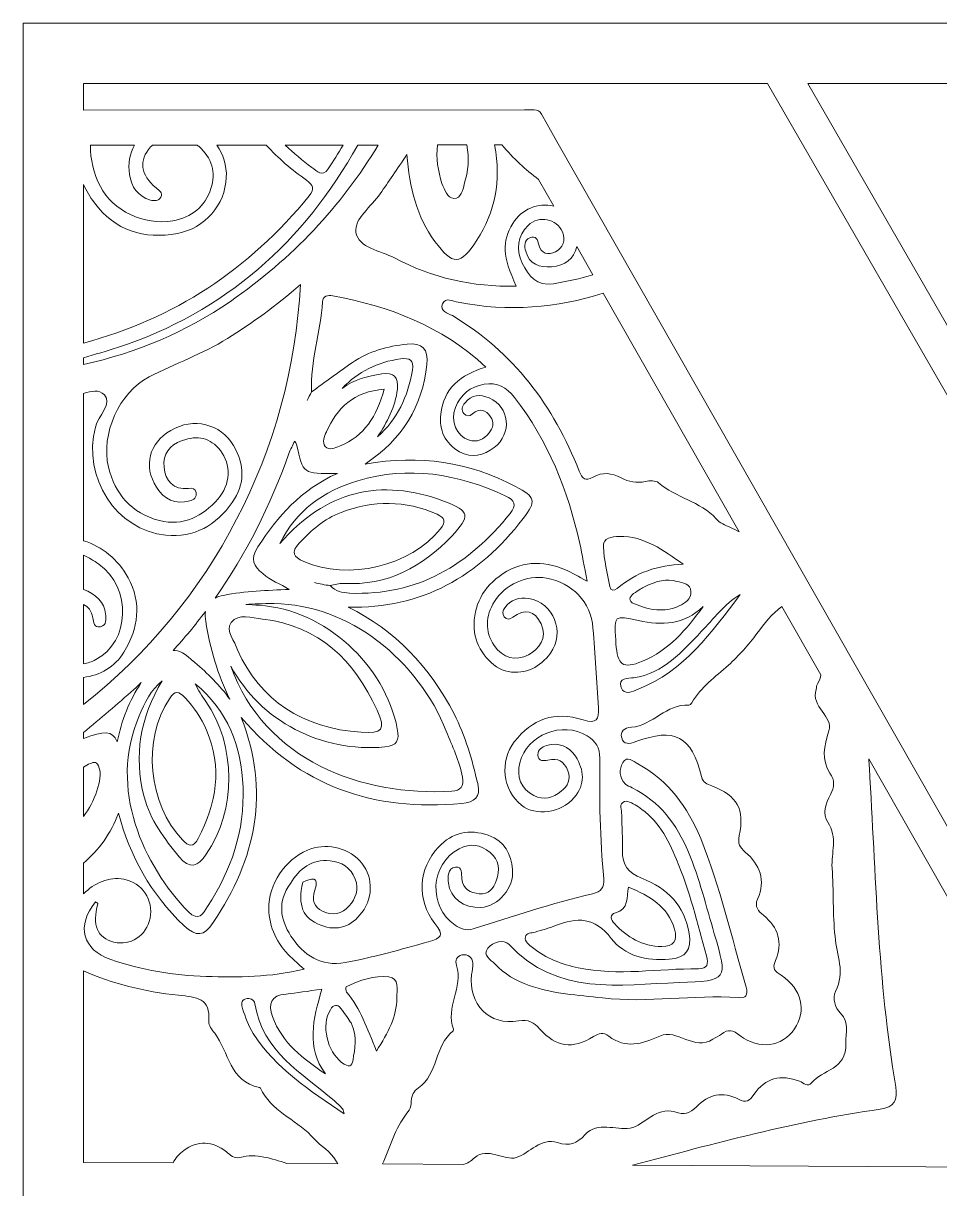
# Model space of a CAD drawing. Extents: x 13 to 5563, y -794 to -206.
# Drawn here: x 2300.8 to 2523.2, y -488.4 to -205.7 of the extents above; entities that cross this region are included whole.
import ezdxf

# ---------------------------------------------------------------- set-up
doc = ezdxf.new("R2010")
doc.units = 0
doc.header["$MEASUREMENT"] = 0
doc.layers.add('Layer 1', color=7, linetype='Continuous')

msp = doc.modelspace()

# ---------------------------------------------------------------- linework, layer by layer
at = {"layer": 'Layer 1', "lineweight": 0}
msp.add_lwpolyline([(2300.75, -205.68), (2300.75, -794.32), (3275.25, -794.32), (3275.25, -205.68), (2300.75, -205.68)], dxfattribs=at)
for points, knots in [([(2739.53, -779.7), (2739.53, -779.7), (2737.33, -775.9), (2737.33, -775.9), (2737.33, -775.9), (2590.67, -523.04), (2590.67, -523.04), (2590.64, -522.99), (2590.61, -522.95), (2590.59, -522.91), (2590.59, -522.91), (2588.86, -520.35), (2588.86, -520.35), (2588.47, -519.77), (2587.84, -519.41), (2587.15, -519.36), (2587.15, -519.36), (2585.17, -519.23), (2585.17, -519.23), (2585.13, -519.23), (2585.08, -519.22), (2585.03, -519.22), (2585.03, -519.22), (2578.11, -519.19), (2578.11, -519.19), (2578.11, -519.19), (2315.37, -518.03), (2315.37, -518.03), (2315.37, -518.03), (2315.37, -490.5), (2315.37, -490.5), (2315.37, -490.5), (2573.64, -491.89), (2573.64, -491.89), (2573.64, -491.89), (2573.66, -491.89), (2573.66, -491.89), (2574.37, -491.89), (2575.03, -491.51), (2575.39, -490.9), (2575.75, -490.28), (2575.75, -489.51), (2575.4, -488.89), (2575.4, -488.89), (2430.29, -234.37), (2430.29, -234.37), (2430.29, -234.37), (2427.89, -230.18), (2427.89, -230.18), (2427.89, -230.18), (2426.55, -227.71), (2426.55, -227.71), (2426.2, -227.06), (2425.52, -226.66), (2424.79, -226.66), (2424.79, -226.66), (2424.79, -226.66), (2424.79, -226.66), (2424.79, -226.66), (2422.43, -226.66), (2422.43, -226.66), (2422.43, -226.66), (2315.37, -226.77), (2315.37, -226.77), (2315.37, -226.77), (2315.37, -220.3), (2315.37, -220.3), (2315.37, -220.3), (2481.4, -220.3), (2481.4, -220.3), (2481.4, -220.3), (2607.76, -439.3), (2607.76, -439.3), (2607.77, -439.3), (2607.77, -439.3), (2607.77, -439.3), (2608.13, -439.92), (2608.79, -440.3), (2609.5, -440.3), (2610.22, -440.3), (2610.88, -439.92), (2611.24, -439.3), (2611.24, -439.3), (2737.77, -220.3), (2737.77, -220.3), (2737.77, -220.3), (2785.49, -220.3), (2785.49, -220.3), (2785.49, -220.3), (2622.19, -511.23), (2622.19, -511.23), (2622.19, -511.23), (2619.48, -515.91), (2619.48, -515.91), (2619.48, -515.91), (2617.84, -518.59), (2617.84, -518.59), (2617.41, -519.29), (2617.4, -520.18), (2617.81, -520.89), (2617.81, -520.89), (2619.14, -523.17), (2619.14, -523.17), (2619.14, -523.17), (2768.38, -779.7), (2768.38, -779.7), (2768.38, -779.7), (2739.53, -779.7), (2739.53, -779.7)], [0, 0, 0, 0, 1, 1, 1, 2, 2, 2, 3, 3, 3, 4, 4, 4, 5, 5, 5, 6, 6, 6, 7, 7, 7, 8, 8, 8, 9, 9, 9, 10, 10, 10, 11, 11, 11, 12, 12, 12, 13, 13, 13, 14, 14, 14, 15, 15, 15, 16, 16, 16, 17, 17, 17, 18, 18, 18, 19, 19, 19, 20, 20, 20, 21, 21, 21, 22, 22, 22, 23, 23, 23, 24, 24, 24, 25, 25, 25, 26, 26, 26, 27, 27, 27, 28, 28, 28, 29, 29, 29, 30, 30, 30, 31, 31, 31, 32, 32, 32, 33, 33, 33, 34, 34, 34, 35, 35, 35, 36, 36, 36, 36]), ([(2530.51, -220.3), (2533.83, -222.51), (2537.38, -224.42), (2541.27, -225.92), (2544.95, -227.34), (2543.9, -229.28), (2542.15, -231.56), (2536.68, -238.68), (2532.93, -246.65), (2531.01, -255.42), (2529.15, -263.95), (2527.64, -272.55), (2526.27, -281.17), (2526.27, -281.17), (2491.15, -220.3), (2491.15, -220.3), (2491.15, -220.3), (2530.51, -220.3), (2530.51, -220.3)], [0, 0, 0, 0, 1, 1, 1, 2, 2, 2, 3, 3, 3, 4, 4, 4, 5, 5, 5, 6, 6, 6, 6]), ([(2351.01, -273.14), (2340.2, -280.63), (2328.23, -285.64), (2315.37, -288.45), (2315.37, -288.45), (2315.37, -286.82), (2315.37, -286.82), (2318.27, -286), (2320.95, -285.23), (2323.59, -284.37), (2349.94, -275.74), (2368.89, -258.6), (2381.93, -235.22), (2381.93, -235.22), (2386.88, -235.21), (2386.88, -235.21), (2378.01, -250.05), (2366.03, -262.74), (2351.01, -273.14)], [0, 0, 0, 0, 1, 1, 1, 2, 2, 2, 3, 3, 3, 4, 4, 4, 5, 5, 5, 6, 6, 6, 6]), ([(2359.74, -235.24), (2362.64, -238.4), (2365.88, -241.26), (2369.51, -243.76), (2371.17, -244.91), (2371.49, -245.89), (2370.14, -247.55), (2355.57, -265.45), (2337.36, -277.43), (2315.37, -283.26), (2315.37, -283.26), (2315.37, -244.75), (2315.37, -244.75), (2316.07, -246.28), (2316.95, -247.79), (2318.03, -249.26), (2322.99, -256), (2330.07, -258.17), (2338.16, -256.66), (2344.89, -255.41), (2349.73, -249.68), (2350.03, -243.11), (2350.16, -240.17), (2349.32, -237.45), (2347.73, -235.25), (2347.73, -235.25), (2359.74, -235.24), (2359.74, -235.24)], [0, 0, 0, 0, 1, 1, 1, 2, 2, 2, 3, 3, 3, 4, 4, 4, 5, 5, 5, 6, 6, 6, 7, 7, 7, 8, 8, 8, 9, 9, 9, 9]), ([(2326.55, -242.36), (2327.03, -245.34), (2328.47, -247.71), (2331.62, -248.55), (2332.53, -248.8), (2333.6, -248.87), (2334.11, -247.85), (2334.69, -246.72), (2333.73, -246.25), (2332.99, -245.63), (2329.14, -242.36), (2328.72, -238.99), (2331.66, -235.68), (2331.79, -235.53), (2331.93, -235.4), (2332.08, -235.27), (2332.08, -235.27), (2342.98, -235.26), (2342.98, -235.26), (2343.09, -235.35), (2343.21, -235.43), (2343.32, -235.52), (2346.52, -238.29), (2347.56, -241.88), (2346.3, -245.77), (2344.88, -250.13), (2341.59, -252.83), (2337.04, -253.6), (2330.03, -254.79), (2322.48, -251.12), (2319.45, -245.26), (2317.81, -242.08), (2317.03, -238.62), (2317.04, -235.28), (2317.04, -235.28), (2327.78, -235.27), (2327.78, -235.27), (2326.62, -237.28), (2326.12, -239.72), (2326.55, -242.36)], [0, 0, 0, 0, 1, 1, 1, 2, 2, 2, 3, 3, 3, 4, 4, 4, 5, 5, 5, 6, 6, 6, 7, 7, 7, 8, 8, 8, 9, 9, 9, 10, 10, 10, 11, 11, 11, 12, 12, 12, 13, 13, 13, 13]), ([(2374.75, -241), (2373.38, -243.09), (2371.99, -241.51), (2370.79, -240.64), (2368.49, -238.95), (2366.33, -237.15), (2364.33, -235.24), (2364.33, -235.24), (2378.37, -235.22), (2378.37, -235.22), (2377.22, -237.18), (2376.01, -239.1), (2374.75, -241)], [0, 0, 0, 0, 1, 1, 1, 2, 2, 2, 3, 3, 3, 4, 4, 4, 4]), ([(2393.87, -237.51), (2394.52, -245.67), (2396.22, -252.57), (2400.65, -258.6), (2404.94, -264.44), (2406.92, -264.49), (2410.84, -258.31), (2415.21, -251.42), (2416.88, -244.07), (2415.12, -235.19), (2415.12, -235.19), (2416.93, -235.18), (2416.93, -235.18), (2419.74, -238.48), (2422.68, -241.23), (2425.81, -243.57), (2425.81, -243.57), (2429.5, -250.05), (2429.5, -250.05), (2425.72, -249.11), (2421.63, -250.78), (2419.59, -254.23), (2416.9, -258.77), (2417.03, -262.17), (2420.41, -269.46), (2409.77, -269.71), (2399.98, -267.43), (2390.86, -262.61), (2387.5, -260.84), (2382.09, -260.22), (2381.5, -256.37), (2381, -253.06), (2385.26, -250.15), (2387.38, -247.05), (2389.39, -244.13), (2391.37, -241.19), (2393.87, -237.51)], [0, 0, 0, 0, 1, 1, 1, 2, 2, 2, 3, 3, 3, 4, 4, 4, 5, 5, 5, 6, 6, 6, 7, 7, 7, 8, 8, 8, 9, 9, 9, 10, 10, 10, 11, 11, 11, 12, 12, 12, 12]), ([(2408.4, -235.19), (2409.07, -238.34), (2408.75, -241.54), (2407.8, -244.71), (2407.38, -246.14), (2407.07, -248.26), (2405.25, -248.17), (2403.66, -248.1), (2403.09, -246.12), (2402.33, -244.53), (2401.48, -241.51), (2400.82, -238.39), (2401.32, -235.2), (2401.32, -235.2), (2408.4, -235.19), (2408.4, -235.19)], [0, 0, 0, 0, 1, 1, 1, 2, 2, 2, 3, 3, 3, 4, 4, 4, 5, 5, 5, 5]), ([(2429.43, -268.86), (2425.39, -269.47), (2423.38, -267.08), (2421.87, -263.84), (2420.31, -260.46), (2420.62, -257.32), (2423.3, -254.72), (2425.94, -252.16), (2430.24, -253.08), (2431.6, -256.3), (2432.49, -258.41), (2431.77, -260.15), (2429.9, -261.1), (2428.17, -261.98), (2426.4, -261.67), (2425.87, -259.39), (2425.58, -258.13), (2425.16, -257.15), (2423.74, -257.72), (2422.24, -258.32), (2422.38, -259.81), (2422.7, -261), (2423.57, -264.15), (2426.05, -264.99), (2428.96, -264.77), (2432.23, -264.52), (2434.47, -262.83), (2435.08, -259.83), (2435.08, -259.83), (2439, -266.71), (2439, -266.71), (2435.91, -267.63), (2432.73, -268.36), (2429.43, -268.86)], [0, 0, 0, 0, 1, 1, 1, 2, 2, 2, 3, 3, 3, 4, 4, 4, 5, 5, 5, 6, 6, 6, 7, 7, 7, 8, 8, 8, 9, 9, 9, 10, 10, 10, 11, 11, 11, 11]), ([(2315.37, -364.39), (2319.27, -363.96), (2323.04, -361.77), (2325.19, -358.25), (2328.73, -352.48), (2329.52, -346.25), (2326.21, -340.26), (2323.66, -335.64), (2319.94, -332.67), (2315.37, -331.22), (2315.37, -331.22), (2315.37, -295.5), (2315.37, -295.5), (2317.29, -294.89), (2319.1, -294.51), (2320.43, -295.79), (2322.5, -297.81), (2318.97, -300.92), (2318.24, -303.66), (2315.04, -315.76), (2323.27, -328.71), (2335.38, -329.89), (2342.22, -330.55), (2347.59, -327.43), (2351.49, -321.92), (2354.63, -317.47), (2354.5, -312.78), (2351.78, -308.13), (2348.66, -302.82), (2342.02, -301.23), (2336.55, -304.46), (2331.23, -307.59), (2329.84, -313.03), (2333.07, -318.22), (2334.95, -321.25), (2337.68, -322.41), (2341.15, -321.58), (2342.11, -321.35), (2342.88, -320.58), (2342.73, -319.51), (2342.59, -318.59), (2341.71, -318.44), (2340.88, -318.52), (2337.07, -318.91), (2335.28, -316.8), (2334.92, -313.37), (2334.59, -310.15), (2336.18, -308.08), (2339.29, -306.94), (2343.02, -305.57), (2346.14, -306.22), (2348.59, -309.3), (2351.25, -312.64), (2351.08, -317.66), (2348.03, -321.06), (2344.26, -325.27), (2339.68, -327.84), (2333.79, -326.32), (2327.02, -324.58), (2322.98, -319.92), (2321.42, -313.34), (2319.52, -305.34), (2324, -295.3), (2331.28, -291.48), (2337.53, -288.19), (2344.31, -285.95), (2350.35, -282.14), (2356.31, -278.37), (2362.05, -274.29), (2368.02, -269.07), (2365.95, -309.37), (2346.36, -346.67), (2315.37, -370.96), (2315.37, -370.96), (2315.37, -364.39), (2315.37, -364.39)], [0, 0, 0, 0, 1, 1, 1, 2, 2, 2, 3, 3, 3, 4, 4, 4, 5, 5, 5, 6, 6, 6, 7, 7, 7, 8, 8, 8, 9, 9, 9, 10, 10, 10, 11, 11, 11, 12, 12, 12, 13, 13, 13, 14, 14, 14, 15, 15, 15, 16, 16, 16, 17, 17, 17, 18, 18, 18, 19, 19, 19, 20, 20, 20, 21, 21, 21, 22, 22, 22, 23, 23, 23, 24, 24, 24, 25, 25, 25, 25]), ([(2472.38, -328.02), (2471.04, -327.45), (2469.89, -326.99), (2468.9, -325.88), (2465.11, -321.64), (2459.13, -320.84), (2454.94, -317.15), (2454.28, -316.57), (2452.77, -316.61), (2451.76, -316.84), (2449.62, -317.33), (2447.74, -316.96), (2445.85, -315.95), (2443.64, -314.79), (2441.29, -314.51), (2439.05, -315.77), (2437.12, -316.86), (2436.46, -316.25), (2435.69, -314.31), (2429.43, -298.51), (2419.76, -285.44), (2404.91, -276.61), (2403.84, -275.96), (2401.7, -275.54), (2402.49, -273.73), (2403.23, -272.04), (2405.05, -273.13), (2406.32, -273.38), (2418.54, -275.73), (2430.25, -274.78), (2441.53, -271.15), (2441.53, -271.15), (2474.55, -329.06), (2474.55, -329.06), (2473.84, -328.69), (2473.12, -328.33), (2472.38, -328.02)], [0, 0, 0, 0, 1, 1, 1, 2, 2, 2, 3, 3, 3, 4, 4, 4, 5, 5, 5, 6, 6, 6, 7, 7, 7, 8, 8, 8, 9, 9, 9, 10, 10, 10, 11, 11, 11, 12, 12, 12, 12]), ([(2323.85, -397.36), (2326.65, -407.75), (2331.65, -416.99), (2339.79, -424.64), (2342.7, -427.37), (2344.61, -427.26), (2346.87, -423.89), (2357.25, -408.45), (2360.72, -392.12), (2353.66, -374.09), (2367.83, -390.87), (2385.88, -397.02), (2407.17, -394.95), (2410.32, -394.64), (2411.82, -393.5), (2411.05, -390.17), (2409.69, -384.34), (2408.07, -378.61), (2405.31, -373.26), (2399.38, -361.75), (2390.97, -352.94), (2379.61, -347.34), (2397.41, -347.78), (2411.28, -339.95), (2422.09, -325.85), (2425.38, -321.55), (2425.06, -320.6), (2420.23, -318.06), (2409, -312.14), (2397.12, -310.28), (2383.7, -312.64), (2392.9, -306.51), (2397.57, -298.57), (2398.71, -288.48), (2399.14, -284.73), (2397.55, -283.08), (2393.91, -283.51), (2389.19, -284.06), (2384.62, -285.23), (2380.64, -287.97), (2377.29, -290.27), (2374.03, -292.72), (2370.74, -295.1), (2370.31, -295.79), (2369.97, -296.51), (2369.65, -297.23), (2369.97, -296.51), (2370.31, -295.79), (2370.74, -295.1), (2370.36, -287.66), (2373.01, -280.58), (2373.35, -273.22), (2373.42, -271.79), (2374.68, -271.61), (2375.87, -271.82), (2389.53, -274.31), (2402.16, -279), (2413.06, -289.11), (2406.77, -290.9), (2402.76, -294.3), (2402.08, -300.5), (2401.64, -304.43), (2403.08, -307.64), (2406.66, -309.62), (2409.66, -311.27), (2412.52, -310.55), (2415.05, -308.61), (2419.48, -305.21), (2418.81, -298.72), (2413.87, -296.58), (2411.64, -295.61), (2409.55, -295.77), (2407.92, -297.81), (2407.3, -298.59), (2406.94, -299.49), (2407.7, -300.37), (2408.32, -301.09), (2409.08, -301.07), (2409.78, -300.46), (2411.52, -298.92), (2412.98, -299.54), (2414.17, -301.13), (2415.17, -302.47), (2414.77, -303.87), (2413.82, -305.05), (2412.55, -306.65), (2410.93, -307.46), (2408.84, -306.78), (2405.91, -305.83), (2404.36, -302.21), (2405.63, -298.93), (2406.85, -295.75), (2409.23, -293.86), (2412.62, -293.25), (2415.79, -292.69), (2418.06, -294.01), (2419.96, -296.45), (2428.19, -306.97), (2432.96, -319.02), (2435.83, -331.92), (2436.44, -334.67), (2436.91, -337.45), (2437.59, -341.01), (2435.49, -339.91), (2433.97, -338.98), (2432.36, -338.29), (2426.73, -335.89), (2421.21, -336.16), (2416.27, -339.87), (2411.82, -343.21), (2409.64, -347.81), (2410.31, -353.48), (2410.81, -357.75), (2414.62, -362.32), (2418.45, -362.98), (2422.74, -363.73), (2426.2, -361.9), (2428.71, -358.5), (2432.39, -353.49), (2429.46, -346.24), (2423.44, -345.25), (2421.08, -344.86), (2419.06, -345.48), (2417.64, -347.51), (2417.18, -348.17), (2416.91, -348.95), (2417.49, -349.68), (2418.1, -350.48), (2418.87, -350.29), (2419.55, -349.79), (2422.51, -347.59), (2424.94, -348.15), (2426.45, -351.41), (2428.05, -354.86), (2425.99, -357.5), (2423.35, -358.91), (2420.33, -360.53), (2417.1, -359.71), (2415.05, -356.68), (2412.69, -353.18), (2412.98, -349.51), (2415.11, -345.99), (2417.6, -341.88), (2423.06, -339.47), (2427.74, -340.3), (2434.02, -341.41), (2438.48, -346.05), (2439.03, -352.42), (2439.59, -358.85), (2439.9, -365.3), (2440.34, -371.74), (2440.53, -374.53), (2440.03, -375.74), (2436.66, -374.7), (2429.59, -372.51), (2424.3, -374.42), (2419.93, -380.05), (2416.31, -384.7), (2417.11, -391.74), (2421.65, -395.37), (2425.16, -398.17), (2431.27, -397.34), (2434.47, -393.55), (2437.19, -390.32), (2436.98, -386.87), (2434.76, -383.53), (2433.12, -381.07), (2430.74, -380.04), (2427.77, -380.92), (2426.67, -381.25), (2425.65, -381.89), (2425.68, -383.17), (2425.72, -384.81), (2427.01, -384.7), (2428.11, -384.45), (2430.51, -383.9), (2432.08, -384.73), (2432.93, -387.03), (2433.71, -389.14), (2432.91, -390.77), (2431.3, -392.02), (2429.33, -393.55), (2427.09, -394.32), (2424.7, -393.05), (2421.47, -391.35), (2420.43, -388.57), (2421.28, -385.09), (2422.94, -378.3), (2431.68, -374.86), (2437.64, -378.59), (2439.67, -379.86), (2440.71, -381.46), (2440.68, -383.99), (2440.59, -393.75), (2440.7, -403.52), (2441.63, -413.25), (2441.83, -415.41), (2440.99, -416.43), (2438.95, -416.9), (2429.12, -419.14), (2419.58, -422.38), (2409.96, -425.39), (2408.29, -425.91), (2406.91, -425.44), (2405.54, -424.49), (2398.93, -419.94), (2399.49, -409.69), (2406.57, -405.96), (2409.25, -404.55), (2411.77, -404.99), (2414.06, -406.84), (2416.37, -408.71), (2416.4, -411.17), (2415.55, -413.72), (2414.91, -415.65), (2413.73, -417.14), (2411.44, -416.89), (2409.27, -416.66), (2407.44, -415.81), (2407.19, -413.27), (2407.07, -412.06), (2407.41, -410.2), (2405.66, -410.45), (2403.7, -410.71), (2403.82, -412.79), (2403.95, -414.31), (2404.24, -417.9), (2407.77, -420.46), (2411.82, -420.2), (2416.08, -419.92), (2419.94, -415.44), (2419.5, -411.02), (2419.12, -407.22), (2417.64, -404.07), (2413.62, -402.7), (2408.97, -401.11), (2404.89, -401.97), (2401.53, -405.55), (2396.65, -410.76), (2396.13, -418.39), (2400.66, -424.1), (2403.01, -427.05), (2402.18, -427.67), (2399.06, -428.54), (2392.38, -430.4), (2385.72, -432.33), (2378.9, -433.57), (2373.01, -434.64), (2368.76, -431.8), (2365.72, -427.16), (2363.06, -423.08), (2362.43, -418.68), (2365.59, -414.4), (2367.78, -410.78), (2370.75, -408.39), (2375.2, -408.86), (2377.99, -409.16), (2380.23, -410.48), (2381.32, -413.33), (2382.29, -415.89), (2381.43, -418.05), (2379.82, -419.85), (2378.11, -421.77), (2375.85, -422.36), (2373.4, -421.11), (2371.24, -420.01), (2370.73, -418.43), (2371.51, -416.03), (2372.67, -412.48), (2370.66, -413.09), (2368.58, -414.1), (2367.32, -419.78), (2368.51, -422.78), (2372.97, -424.52), (2377.04, -426.11), (2380.44, -424.81), (2382.95, -421.43), (2385.91, -417.45), (2385.58, -412.17), (2382.38, -408.84), (2379.2, -405.54), (2374.02, -404.51), (2369.73, -406.32), (2364.24, -408.63), (2360.23, -414.67), (2360.34, -420.47), (2360.43, -425.13), (2362.35, -428.98), (2365.64, -432.2), (2366.52, -433.06), (2367.47, -433.86), (2368.9, -435.16), (2360.7, -437.21), (2352.89, -437.14), (2345.13, -436.94), (2337.24, -436.73), (2329.47, -435.41), (2321.96, -432.82), (2315.1, -430.45), (2313.57, -424.67), (2318.27, -418.87), (2318.48, -419.01), (2318.9, -419.22), (2318.88, -419.29), (2317.41, -424.55), (2318.65, -427.56), (2322.76, -428.61), (2326.76, -429.64), (2330.63, -427.07), (2331.52, -422.82), (2332.44, -418.4), (2329.58, -414.17), (2325.13, -413.36), (2321.6, -412.72), (2317.93, -414.21), (2315.37, -416.94), (2315.37, -416.94), (2315.37, -409.43), (2315.37, -409.43), (2319.15, -406.21), (2322.02, -402.22), (2323.85, -397.36)], [0, 0, 0, 0, 1, 1, 1, 2, 2, 2, 3, 3, 3, 4, 4, 4, 5, 5, 5, 6, 6, 6, 7, 7, 7, 8, 8, 8, 9, 9, 9, 10, 10, 10, 11, 11, 11, 12, 12, 12, 13, 13, 13, 14, 14, 14, 15, 15, 15, 16, 16, 16, 17, 17, 17, 18, 18, 18, 19, 19, 19, 20, 20, 20, 21, 21, 21, 22, 22, 22, 23, 23, 23, 24, 24, 24, 25, 25, 25, 26, 26, 26, 27, 27, 27, 28, 28, 28, 29, 29, 29, 30, 30, 30, 31, 31, 31, 32, 32, 32, 33, 33, 33, 34, 34, 34, 35, 35, 35, 36, 36, 36, 37, 37, 37, 38, 38, 38, 39, 39, 39, 40, 40, 40, 41, 41, 41, 42, 42, 42, 43, 43, 43, 44, 44, 44, 45, 45, 45, 46, 46, 46, 47, 47, 47, 48, 48, 48, 49, 49, 49, 50, 50, 50, 51, 51, 51, 52, 52, 52, 53, 53, 53, 54, 54, 54, 55, 55, 55, 56, 56, 56, 57, 57, 57, 58, 58, 58, 59, 59, 59, 60, 60, 60, 61, 61, 61, 62, 62, 62, 63, 63, 63, 64, 64, 64, 65, 65, 65, 66, 66, 66, 67, 67, 67, 68, 68, 68, 69, 69, 69, 70, 70, 70, 71, 71, 71, 72, 72, 72, 73, 73, 73, 74, 74, 74, 75, 75, 75, 76, 76, 76, 77, 77, 77, 78, 78, 78, 79, 79, 79, 80, 80, 80, 81, 81, 81, 82, 82, 82, 83, 83, 83, 84, 84, 84, 85, 85, 85, 86, 86, 86, 87, 87, 87, 88, 88, 88, 89, 89, 89, 90, 90, 90, 91, 91, 91, 92, 92, 92, 93, 93, 93, 94, 94, 94, 95, 95, 95, 96, 96, 96, 97, 97, 97, 98, 98, 98, 99, 99, 99, 100, 100, 100, 101, 101, 101, 102, 102, 102, 103, 103, 103, 104, 104, 104, 105, 105, 105, 106, 106, 106, 107, 107, 107, 107]), ([(2387.77, -290.74), (2384.36, -291.3), (2381.01, -292.04), (2378.17, -294.27), (2382.04, -290.15), (2386.75, -287.85), (2392.29, -287.11), (2394.53, -286.81), (2395.61, -287.37), (2395.19, -289.86), (2394.12, -296.19), (2391.57, -301.71), (2386.72, -306.03), (2389.08, -302.48), (2391.06, -298.8), (2391.55, -294.46), (2391.87, -291.55), (2390.69, -290.26), (2387.77, -290.74)], [0, 0, 0, 0, 1, 1, 1, 2, 2, 2, 3, 3, 3, 4, 4, 4, 5, 5, 5, 6, 6, 6, 6]), ([(2388.38, -294.46), (2386.5, -300.99), (2383.58, -305.88), (2377.53, -308.27), (2376.43, -308.7), (2374.94, -309.39), (2374.04, -308.34), (2373.22, -307.36), (2373.81, -305.91), (2374.32, -304.78), (2376.91, -299.01), (2380.89, -295.01), (2388.38, -294.46)], [0, 0, 0, 0, 1, 1, 1, 2, 2, 2, 3, 3, 3, 4, 4, 4, 4]), ([(2376.98, -314.89), (2368.03, -318.94), (2362.53, -325.33), (2357.72, -332.67), (2355.63, -335.87), (2356.71, -337.34), (2358.88, -339.21), (2360.78, -340.84), (2363.16, -341.73), (2365.29, -343.02), (2365.28, -343.02), (2365.28, -343.02), (2365.28, -343.02), (2359.95, -343.34), (2354.62, -343.37), (2349.33, -344.48), (2348.53, -344.64), (2347.89, -344.87), (2347.33, -345.13), (2354.83, -334.45), (2360.73, -322.69), (2365.23, -310.04), (2365.6, -309.01), (2366.16, -308.05), (2366.63, -307.06), (2366.63, -307.06), (2366.63, -307.06), (2366.63, -307.06), (2366.79, -307.33), (2367.03, -307.58), (2367.1, -307.86), (2368.62, -315.01), (2368.61, -315.01), (2376.98, -314.89)], [0, 0, 0, 0, 1, 1, 1, 2, 2, 2, 3, 3, 3, 4, 4, 4, 5, 5, 5, 6, 6, 6, 7, 7, 7, 8, 8, 8, 9, 9, 9, 10, 10, 10, 11, 11, 11, 11]), ([(2371.43, -341.38), (2372.67, -341.7), (2373.94, -341.94), (2375.25, -342.11), (2376.32, -341.92), (2377.4, -341.51), (2378.46, -341.57), (2389.19, -342.2), (2397.6, -337.59), (2404.77, -330.08), (2409.32, -325.3), (2409.14, -323.98), (2403.01, -321.67), (2387.34, -315.76), (2374.02, -319.33), (2363.03, -331.88), (2366.98, -323.89), (2373.68, -319.18), (2381.93, -316.69), (2394.3, -312.97), (2406.21, -314.98), (2417.74, -320.33), (2420.07, -321.41), (2420.54, -322.64), (2418.94, -324.62), (2408.91, -337.04), (2396.49, -344.64), (2379.95, -343.95), (2378.19, -343.87), (2376.51, -343.52), (2375.25, -342.11), (2373.94, -341.94), (2372.67, -341.7), (2371.43, -341.38)], [0, 0, 0, 0, 1, 1, 1, 2, 2, 2, 3, 3, 3, 4, 4, 4, 5, 5, 5, 6, 6, 6, 7, 7, 7, 8, 8, 8, 9, 9, 9, 10, 10, 10, 11, 11, 11, 11]), ([(2367.7, -331.83), (2370.62, -328.69), (2373.78, -325.92), (2377.89, -324.36), (2385.7, -321.39), (2393.47, -321.36), (2401.2, -324.81), (2403.19, -325.7), (2403.34, -326.63), (2401.98, -328.34), (2394.8, -337.38), (2379.55, -341.02), (2368.86, -336.28), (2366.31, -335.15), (2365.69, -334.01), (2367.7, -331.83)], [0, 0, 0, 0, 1, 1, 1, 2, 2, 2, 3, 3, 3, 4, 4, 4, 5, 5, 5, 5]), ([(2444.91, -342.81), (2444.22, -343.4), (2443.32, -343.39), (2443.12, -342.34), (2442.49, -339.13), (2441.71, -335.91), (2441.56, -332.67), (2441.45, -330.44), (2443.66, -330.25), (2445.4, -330.21), (2451.53, -330.04), (2456.06, -333.57), (2460.94, -336.93), (2454.76, -337.14), (2449.45, -338.92), (2444.91, -342.81)], [0, 0, 0, 0, 1, 1, 1, 2, 2, 2, 3, 3, 3, 4, 4, 4, 5, 5, 5, 5]), ([(2320.71, -348.96), (2320.52, -346.33), (2318.29, -344.01), (2315.37, -343.06), (2315.37, -343.06), (2315.37, -334.76), (2315.37, -334.76), (2316.64, -335.32), (2317.88, -336.03), (2319.09, -336.9), (2327.1, -342.62), (2326.67, -355.82), (2318.36, -360.08), (2317.37, -360.59), (2316.37, -360.94), (2315.37, -361.1), (2315.37, -361.1), (2315.37, -346.71), (2315.37, -346.71), (2316.49, -347.23), (2317.34, -348.18), (2317.61, -349.93), (2317.78, -351.03), (2317.96, -352.42), (2319.45, -352.1), (2321.07, -351.75), (2320.8, -350.18), (2320.71, -348.96)], [0, 0, 0, 0, 1, 1, 1, 2, 2, 2, 3, 3, 3, 4, 4, 4, 5, 5, 5, 6, 6, 6, 7, 7, 7, 8, 8, 8, 9, 9, 9, 9]), ([(2459.99, -347.06), (2456.31, -348.76), (2452.64, -348.01), (2449.07, -346.53), (2447.48, -345.87), (2447.87, -344.86), (2448.89, -344.07), (2450, -343.21), (2451.25, -342.54), (2451.24, -342.54), (2454.69, -340.82), (2456.96, -340.43), (2459.35, -341.08), (2460.83, -341.49), (2462.74, -341.56), (2462.81, -343.6), (2462.87, -345.36), (2461.39, -346.41), (2459.99, -347.06)], [0, 0, 0, 0, 1, 1, 1, 2, 2, 2, 3, 3, 3, 4, 4, 4, 5, 5, 5, 6, 6, 6, 6]), ([(2448.9, -364.48), (2456.24, -363.44), (2460.62, -358.1), (2465.32, -353.29), (2468.36, -350.18), (2470.86, -346.55), (2474.73, -344.31), (2467.84, -353.44), (2461.21, -362.84), (2449.99, -367.28), (2448.62, -367.83), (2446.57, -368.83), (2445.88, -366.83), (2445.03, -364.33), (2447.56, -364.67), (2448.9, -364.48)], [0, 0, 0, 0, 1, 1, 1, 2, 2, 2, 3, 3, 3, 4, 4, 4, 5, 5, 5, 5]), ([(2388.5, -381.25), (2391.52, -380.96), (2392.09, -379.67), (2391.54, -376.89), (2388.47, -361.31), (2374.14, -348.02), (2358.03, -346.89), (2356.85, -346.81), (2355.78, -346.74), (2354.8, -346.69), (2356.62, -346.53), (2358.87, -346.48), (2361.61, -346.49), (2379.81, -346.58), (2396.75, -360.39), (2403.41, -377.46), (2404.91, -381.09), (2406.62, -384.64), (2407.34, -388.57), (2407.75, -390.82), (2406.92, -391.86), (2404.73, -392), (2382.88, -393.35), (2359.34, -384.49), (2351.1, -361.66), (2358.38, -374.98), (2373.03, -382.71), (2388.5, -381.25)], [0, 0, 0, 0, 1, 1, 1, 2, 2, 2, 3, 3, 3, 4, 4, 4, 5, 5, 5, 6, 6, 6, 7, 7, 7, 8, 8, 8, 9, 9, 9, 9]), ([(2494.35, -363.79), (2494.3, -364.47), (2494.05, -365.18), (2493.53, -365.95), (2493.28, -366.31), (2493.34, -366.86), (2493.2, -367.3), (2491.83, -371.49), (2497.48, -373.88), (2496.31, -377.39), (2495.09, -381.08), (2494.42, -384.32), (2496.55, -387.61), (2497.74, -389.45), (2497.7, -390.97), (2496.68, -392.78), (2495.5, -394.91), (2494.72, -397.59), (2496, -399.52), (2498.51, -403.29), (2496.82, -406.95), (2497.07, -410.64), (2497.46, -416.23), (2497.23, -421.87), (2497.78, -427.25), (2498.25, -431.81), (2500.27, -435.91), (2497.91, -440.59), (2497.11, -442.17), (2497.77, -444.51), (2499.1, -445.87), (2501.39, -448.19), (2500.26, -450.53), (2500.38, -453.16), (2500.68, -459.68), (2494.63, -459.47), (2492.1, -462.78), (2491.23, -463.92), (2490.13, -462.76), (2489.16, -462.39), (2484.66, -460.66), (2480.8, -461.51), (2478.09, -465.6), (2477.01, -467.23), (2476.21, -467.68), (2474.39, -466.74), (2470.59, -464.76), (2467.02, -465.58), (2464.15, -468.56), (2462.51, -470.26), (2461.18, -470.57), (2458.87, -469.84), (2454.35, -468.42), (2451.59, -473.1), (2448.03, -473.73), (2444.49, -474.36), (2440.21, -471.99), (2437.13, -475.33), (2435.06, -477.57), (2433.41, -478.21), (2430.41, -477.25), (2426.35, -475.96), (2423.72, -479.8), (2420.42, -480.88), (2417.53, -481.84), (2413.33, -478.12), (2410.31, -480.94), (2409.41, -481.78), (2408.52, -482.27), (2407.64, -482.56), (2407.64, -482.56), (2387.95, -482.45), (2387.95, -482.45), (2388.07, -482.23), (2388.19, -482.01), (2388.28, -481.76), (2389.97, -477.39), (2391.41, -473.09), (2394.41, -469.42), (2394.85, -468.88), (2394.84, -467.92), (2394.9, -467.14), (2395, -465.81), (2395.49, -464.82), (2396.66, -464.01), (2401.48, -460.66), (2400.55, -453.76), (2405.07, -450.18), (2405.17, -450.11), (2405.21, -449.86), (2405.16, -449.73), (2403.19, -444.47), (2407.56, -439.52), (2405.93, -434.27), (2405.55, -433.03), (2405.85, -432.01), (2407.23, -431.73), (2408.77, -431.41), (2409.67, -432.33), (2409.87, -433.73), (2410, -434.62), (2409.68, -435.58), (2409.58, -436.51), (2408.78, -443.75), (2413.8, -448.91), (2420.96, -447.75), (2423.41, -447.36), (2424.61, -448.02), (2426.13, -449.72), (2430.09, -454.15), (2434.01, -454.68), (2439.13, -451.56), (2440.55, -450.7), (2441.48, -450.41), (2442.87, -451.46), (2446.99, -454.55), (2450.93, -453.4), (2455.25, -451.4), (2459.43, -449.47), (2463.6, -455.25), (2468.16, -452.16), (2468.81, -451.72), (2469.6, -451.46), (2470.19, -450.96), (2471.84, -449.58), (2473.01, -450.03), (2474.68, -451.28), (2479.43, -454.86), (2484.94, -454.05), (2487.95, -449.68), (2490.94, -445.34), (2489.72, -439.94), (2484.73, -436.67), (2483.18, -435.64), (2482.44, -435.11), (2483.33, -433.07), (2485.2, -428.81), (2484.02, -425.07), (2480.44, -422.11), (2479.19, -421.07), (2478.13, -420.14), (2479, -418.16), (2480.98, -413.65), (2479.57, -409.85), (2476.01, -406.76), (2474.73, -405.65), (2474.1, -404.73), (2474.52, -402.79), (2475.9, -396.3), (2474.08, -393.16), (2467.9, -390.71), (2466.7, -390.24), (2465.77, -390.05), (2465.38, -388.44), (2462.96, -378.62), (2458.89, -376.46), (2449.43, -379.98), (2447.81, -380.58), (2446.5, -380.74), (2446.01, -379.07), (2445.51, -377.38), (2446.61, -376.67), (2448.41, -376.49), (2453.51, -376.01), (2456.83, -370.78), (2462.31, -371.12), (2462.54, -371.13), (2462.89, -370.8), (2463.03, -370.55), (2465.2, -366.71), (2468.75, -364.3), (2471.91, -361.41), (2474.4, -359.14), (2476.82, -356.47), (2478.81, -353.77), (2480.68, -351.23), (2482.4, -348.98), (2484.9, -347.21), (2484.9, -347.21), (2494.35, -363.79), (2494.35, -363.79)], [0, 0, 0, 0, 1, 1, 1, 2, 2, 2, 3, 3, 3, 4, 4, 4, 5, 5, 5, 6, 6, 6, 7, 7, 7, 8, 8, 8, 9, 9, 9, 10, 10, 10, 11, 11, 11, 12, 12, 12, 13, 13, 13, 14, 14, 14, 15, 15, 15, 16, 16, 16, 17, 17, 17, 18, 18, 18, 19, 19, 19, 20, 20, 20, 21, 21, 21, 22, 22, 22, 23, 23, 23, 24, 24, 24, 25, 25, 25, 26, 26, 26, 27, 27, 27, 28, 28, 28, 29, 29, 29, 30, 30, 30, 31, 31, 31, 32, 32, 32, 33, 33, 33, 34, 34, 34, 35, 35, 35, 36, 36, 36, 37, 37, 37, 38, 38, 38, 39, 39, 39, 40, 40, 40, 41, 41, 41, 42, 42, 42, 43, 43, 43, 44, 44, 44, 45, 45, 45, 46, 46, 46, 47, 47, 47, 48, 48, 48, 49, 49, 49, 50, 50, 50, 51, 51, 51, 52, 52, 52, 53, 53, 53, 54, 54, 54, 55, 55, 55, 56, 56, 56, 57, 57, 57, 58, 58, 58, 59, 59, 59, 60, 60, 60, 60]), ([(2451.03, -360.47), (2446.24, -362.43), (2444.95, -361.39), (2444.61, -356.23), (2444.59, -355.92), (2444.56, -355.61), (2444.54, -355.29), (2444.16, -349.24), (2444.15, -349.3), (2450.04, -350.59), (2455.74, -351.83), (2461.18, -351.66), (2465.77, -347.18), (2461.75, -352.7), (2457.43, -357.84), (2451.03, -360.47)], [0, 0, 0, 0, 1, 1, 1, 2, 2, 2, 3, 3, 3, 4, 4, 4, 5, 5, 5, 5]), ([(2345.05, -350.79), (2346.08, -357.38), (2347.91, -363.7), (2350.89, -369.7), (2348.47, -366.28), (2345.5, -363.46), (2342.41, -360.78), (2339.94, -358.64), (2338.52, -357.66), (2337.1, -357.9), (2339.88, -354.85), (2342.49, -351.69), (2344.94, -348.42), (2344.87, -349.11), (2344.91, -349.9), (2345.05, -350.79)], [0, 0, 0, 0, 1, 1, 1, 2, 2, 2, 3, 3, 3, 4, 4, 4, 5, 5, 5, 5]), ([(2351.24, -351.03), (2352.97, -348.75), (2356.24, -349.92), (2358.81, -350.23), (2372.57, -351.87), (2381.16, -360.23), (2386.61, -372.3), (2388.8, -377.16), (2387.98, -378.04), (2382.73, -377.7), (2368.65, -376.8), (2358.18, -369.9), (2352.71, -357.7), (2352.29, -355.64), (2349.55, -353.24), (2351.24, -351.03)], [0, 0, 0, 0, 1, 1, 1, 2, 2, 2, 3, 3, 3, 4, 4, 4, 5, 5, 5, 5]), ([(2315.37, -379.22), (2315.37, -379.22), (2315.37, -377.75), (2315.37, -377.75), (2319.47, -374.3), (2323.59, -370.87), (2327.59, -367.31), (2328.2, -366.76), (2328.79, -366.2), (2329.39, -365.65), (2326.47, -370.02), (2324.62, -374.84), (2323.54, -379.99), (2322.24, -377.18), (2320.45, -377.35), (2315.37, -379.22)], [0, 0, 0, 0, 1, 1, 1, 2, 2, 2, 3, 3, 3, 4, 4, 4, 5, 5, 5, 5]), ([(2328.86, -373.72), (2330.21, -370.57), (2331.67, -367.48), (2334.46, -365.21), (2329.16, -374.07), (2327.49, -383.33), (2330.08, -393.36), (2331.55, -399.04), (2335, -403.49), (2338.57, -407.91), (2341.12, -411.07), (2343.11, -410.32), (2345.17, -407.31), (2352.48, -396.64), (2352.47, -380.84), (2345.05, -370.22), (2344.1, -368.86), (2343.14, -367.5), (2342.5, -365.96), (2350.42, -372.42), (2353.66, -381.17), (2354.08, -391.02), (2354.53, -401.59), (2351.19, -411.19), (2345.5, -420), (2344.4, -421.71), (2343.26, -423.76), (2340.85, -421.27), (2329.94, -410.01), (2321.28, -391.46), (2328.86, -373.72)], [0, 0, 0, 0, 1, 1, 1, 2, 2, 2, 3, 3, 3, 4, 4, 4, 5, 5, 5, 6, 6, 6, 7, 7, 7, 8, 8, 8, 9, 9, 9, 10, 10, 10, 10]), ([(2340.02, -369.35), (2342.27, -371.66), (2343.96, -374.23), (2345.21, -377.17), (2349.11, -386.27), (2347.68, -394.95), (2343.22, -403.46), (2341.99, -405.8), (2340.98, -405.43), (2339.39, -403.79), (2331.03, -395.15), (2329.6, -379.37), (2336.23, -369.56), (2337.65, -367.46), (2338.41, -367.71), (2340.02, -369.35)], [0, 0, 0, 0, 1, 1, 1, 2, 2, 2, 3, 3, 3, 4, 4, 4, 5, 5, 5, 5]), ([(2459.92, -438.43), (2471.78, -438), (2471.8, -437.85), (2468.48, -426.59), (2466.53, -419.95), (2464.88, -413.23), (2462.2, -406.8), (2459.37, -399.99), (2455.25, -394.51), (2448.55, -391.17), (2447.99, -390.89), (2447.34, -390.69), (2446.9, -390.28), (2445.3, -388.74), (2445.39, -386.67), (2446.28, -385.06), (2447.29, -383.24), (2448.87, -384.78), (2449.95, -385.37), (2457.35, -389.41), (2461.93, -395.86), (2465.17, -403.44), (2469.93, -415.14), (2472.66, -427.46), (2476.18, -439.54), (2476.77, -441.57), (2476.15, -442.22), (2474.28, -442.09), (2463.33, -441.3), (2452.46, -443.46), (2441.36, -442.16), (2435.31, -441.45), (2429.32, -441.21), (2423.53, -439.12), (2420.35, -437.98), (2417.49, -436.36), (2415.2, -433.91), (2414.24, -432.88), (2412.12, -431.87), (2413.53, -430.09), (2414.77, -428.54), (2417.34, -427.8), (2418.66, -429.21), (2430.37, -441.69), (2445.41, -438.97), (2459.92, -438.43)], [0, 0, 0, 0, 1, 1, 1, 2, 2, 2, 3, 3, 3, 4, 4, 4, 5, 5, 5, 6, 6, 6, 7, 7, 7, 8, 8, 8, 9, 9, 9, 10, 10, 10, 11, 11, 11, 12, 12, 12, 13, 13, 13, 14, 14, 14, 15, 15, 15, 15]), ([(2512.51, -463.71), (2508.19, -438.09), (2507.67, -412.17), (2506.11, -386.32), (2506.07, -385.6), (2506.02, -384.88), (2505.97, -384.16), (2505.97, -384.16), (2562.55, -483.39), (2562.55, -483.39), (2562.55, -483.39), (2448.65, -482.78), (2448.65, -482.78), (2468.48, -477.46), (2488.3, -472.07), (2508.7, -469.17), (2512.19, -468.67), (2513.06, -466.95), (2512.51, -463.71)], [0, 0, 0, 0, 1, 1, 1, 2, 2, 2, 3, 3, 3, 4, 4, 4, 5, 5, 5, 6, 6, 6, 6]), ([(2315.37, -386.19), (2315.9, -385.81), (2316.44, -385.51), (2316.97, -385.31), (2317.95, -384.92), (2318.74, -384.61), (2319.16, -386.39), (2320.11, -388.95), (2318.04, -394.71), (2315.37, -398.11), (2315.37, -398.11), (2315.37, -386.19), (2315.37, -386.19)], [0, 0, 0, 0, 1, 1, 1, 2, 2, 2, 3, 3, 3, 4, 4, 4, 4]), ([(2457.55, -432.79), (2461.65, -432.47), (2463.01, -430.42), (2462.37, -426.52), (2461.27, -419.76), (2457.04, -415.47), (2451.02, -413.19), (2447.45, -411.83), (2446.08, -409.9), (2446.2, -406.3), (2446.3, -403.47), (2446, -400.64), (2446.02, -397.81), (2446.03, -396.66), (2445.19, -394.92), (2446.7, -394.5), (2447.63, -394.24), (2449.04, -395.15), (2450.05, -395.82), (2454.72, -398.9), (2457.32, -403.53), (2459.31, -408.6), (2462.51, -416.14), (2464.38, -424.1), (2466.56, -431.98), (2467.1, -433.92), (2466.87, -435.12), (2464.63, -435.1), (2454.91, -435.02), (2445.18, -436.9), (2435.47, -434.85), (2431.42, -433.99), (2427.62, -432.6), (2424.38, -429.94), (2423.54, -429.24), (2422.39, -428.58), (2422.63, -427.37), (2422.85, -426.28), (2424.13, -426.45), (2425, -426.18), (2426.65, -425.67), (2428.34, -425.25), (2429.94, -424.62), (2435.17, -422.56), (2439.43, -422.47), (2443.44, -427.71), (2446.69, -431.94), (2452.02, -433.21), (2457.55, -432.79)], [0, 0, 0, 0, 1, 1, 1, 2, 2, 2, 3, 3, 3, 4, 4, 4, 5, 5, 5, 6, 6, 6, 7, 7, 7, 8, 8, 8, 9, 9, 9, 10, 10, 10, 11, 11, 11, 12, 12, 12, 13, 13, 13, 14, 14, 14, 15, 15, 15, 16, 16, 16, 16]), ([(2444.48, -421.51), (2447.82, -420.68), (2447.12, -417.78), (2447.68, -415.25), (2452.79, -417.48), (2457.22, -419.86), (2458.81, -425.47), (2459.61, -428.3), (2458.64, -429.7), (2455.73, -429.68), (2451.02, -429.66), (2447.34, -427.41), (2444.22, -424.11), (2443.39, -423.24), (2442.9, -421.91), (2444.48, -421.51)], [0, 0, 0, 0, 1, 1, 1, 2, 2, 2, 3, 3, 3, 4, 4, 4, 5, 5, 5, 5]), ([(2315.37, -435.61), (2322.34, -438.65), (2330.02, -440.63), (2338.43, -441.51), (2342.79, -441.97), (2346.28, -442.15), (2345.76, -447.86), (2345.68, -448.77), (2346.56, -449.89), (2347.21, -450.74), (2350.65, -455.27), (2350.84, -462.51), (2358.11, -463.89), (2358.42, -463.95), (2358.62, -464.65), (2358.85, -465.06), (2361.75, -470.18), (2367.64, -472.01), (2371.38, -476.38), (2372.92, -478.18), (2375.32, -479.27), (2376.71, -481.75), (2376.83, -481.97), (2376.97, -482.19), (2377.12, -482.39), (2377.12, -482.39), (2364.74, -482.32), (2364.74, -482.32), (2361, -481.15), (2357.35, -479.85), (2353.35, -480.85), (2351.92, -481.21), (2351.06, -480.29), (2350.07, -479.5), (2346.71, -476.83), (2343.04, -476.7), (2339.69, -479.18), (2338.55, -480.03), (2337.68, -481.05), (2337.09, -482.17), (2337.09, -482.17), (2315.37, -482.06), (2315.37, -482.06), (2315.37, -482.06), (2315.37, -435.61), (2315.37, -435.61)], [0, 0, 0, 0, 1, 1, 1, 2, 2, 2, 3, 3, 3, 4, 4, 4, 5, 5, 5, 6, 6, 6, 7, 7, 7, 8, 8, 8, 9, 9, 9, 10, 10, 10, 11, 11, 11, 12, 12, 12, 13, 13, 13, 14, 14, 14, 15, 15, 15, 15]), ([(2379.24, -440.75), (2379.01, -440.47), (2378.98, -439.57), (2379.14, -439.48), (2382.37, -437.79), (2385.94, -436.72), (2389.47, -437.05), (2392.09, -437.3), (2391.44, -440.27), (2391.43, -442.18), (2391.4, -446.7), (2389.36, -450.52), (2386.47, -455.04), (2384.27, -449.59), (2382.55, -444.73), (2379.24, -440.75)], [0, 0, 0, 0, 1, 1, 1, 2, 2, 2, 3, 3, 3, 4, 4, 4, 5, 5, 5, 5]), ([(2374.08, -460.59), (2368.69, -456.95), (2363.57, -453.11), (2361.25, -446.7), (2360.14, -443.63), (2360.73, -441.51), (2364.52, -441.21), (2367.15, -440.99), (2369.76, -440.52), (2373.24, -440.04), (2371.08, -447.41), (2369.36, -454.14), (2374.08, -460.59)], [0, 0, 0, 0, 1, 1, 1, 2, 2, 2, 3, 3, 3, 4, 4, 4, 4]), ([(2376.18, -467.08), (2376.89, -467.69), (2377.59, -468.34), (2378.2, -469.06), (2378.47, -469.37), (2378.5, -469.89), (2378.64, -470.31), (2370.37, -464.71), (2362.01, -459.29), (2356.54, -450.79), (2355.36, -448.97), (2354.69, -446.81), (2353.97, -444.73), (2353.69, -443.94), (2353.48, -442.72), (2354.75, -442.38), (2355.75, -442.12), (2356.81, -442.52), (2356.98, -443.6), (2358.79, -455.2), (2368.41, -460.38), (2376.18, -467.08)], [0, 0, 0, 0, 1, 1, 1, 2, 2, 2, 3, 3, 3, 4, 4, 4, 5, 5, 5, 6, 6, 6, 7, 7, 7, 7]), ([(2375.28, -445.02), (2376.1, -443.73), (2376.9, -443.59), (2377.8, -444.72), (2378.87, -446.06), (2379.8, -447.51), (2380.32, -448.23), (2381.97, -451.71), (2381.17, -454.51), (2380.78, -457.21), (2380.56, -458.75), (2379.81, -459.18), (2378.02, -457.8), (2374.6, -455.18), (2372.93, -448.74), (2375.28, -445.02)], [0, 0, 0, 0, 1, 1, 1, 2, 2, 2, 3, 3, 3, 4, 4, 4, 5, 5, 5, 5])]:
    msp.add_open_spline(points, degree=3, knots=knots, dxfattribs=at)

doc.saveas('drawing.dxf')
